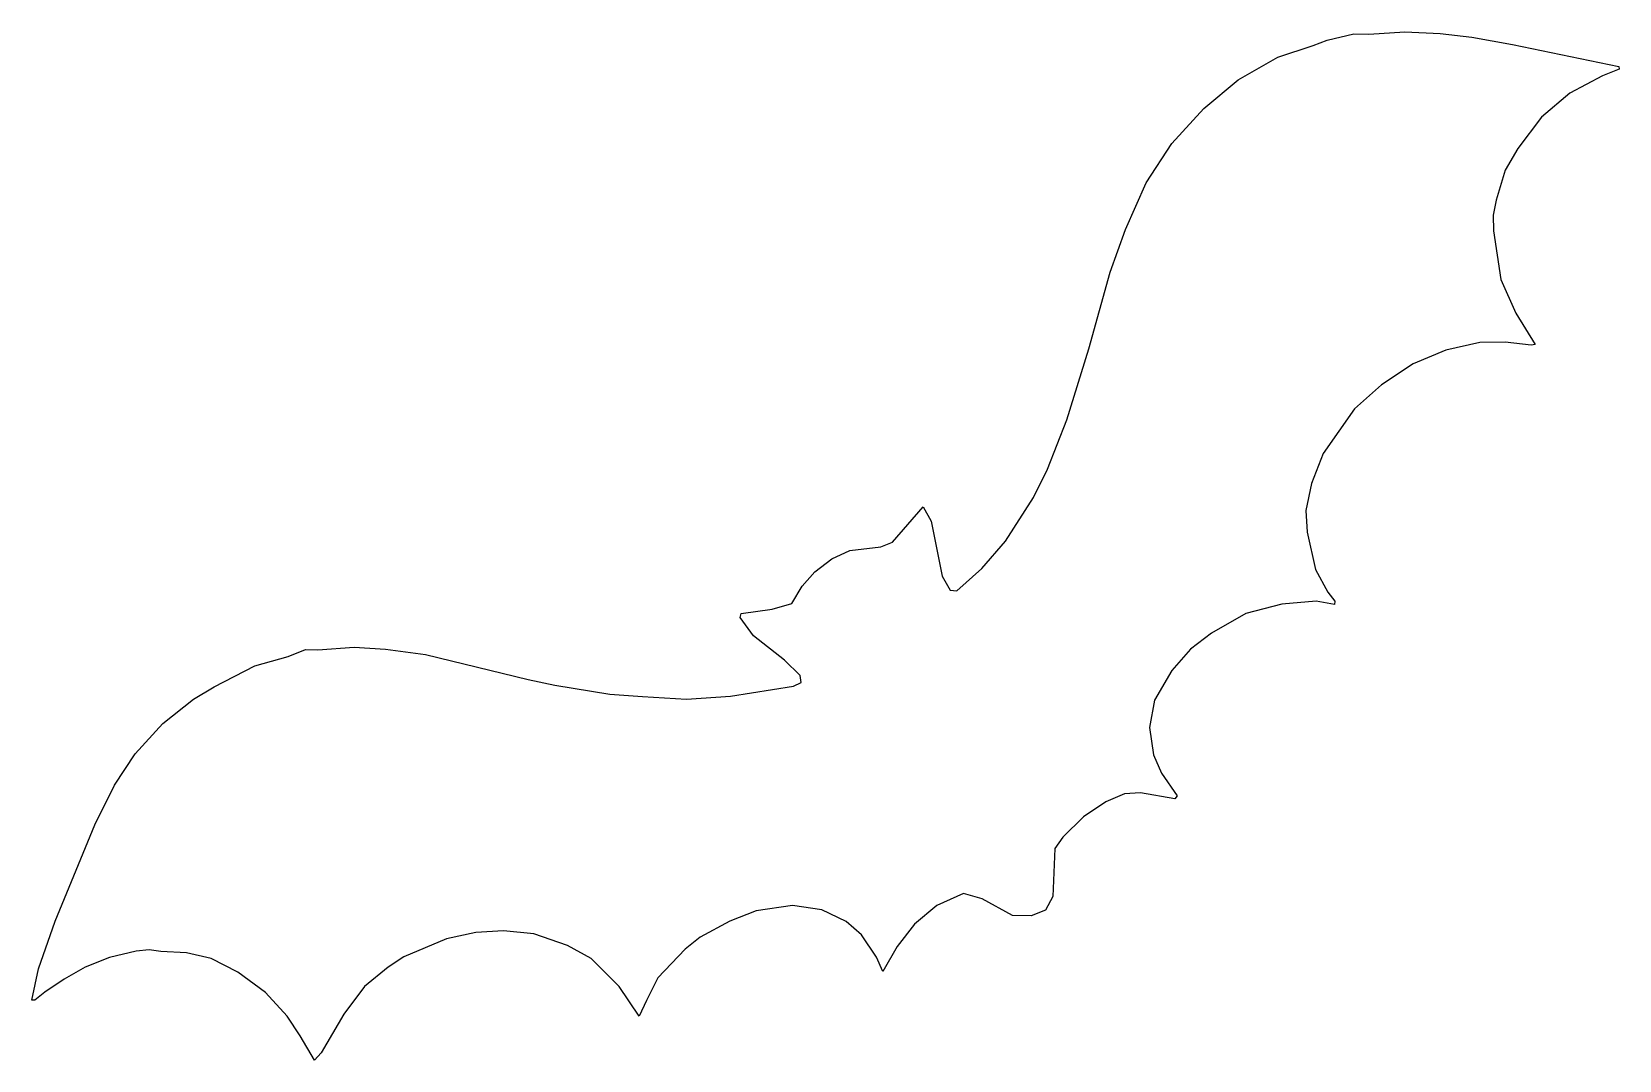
# Model space of a CAD drawing. Header units: metres. Extents: x 17 to 184, y 19 to 127.
import ezdxf

# ---------------------------------------------------------------- set-up
doc = ezdxf.new("R2010")
doc.units = ezdxf.units.M

msp = doc.modelspace()

# ---------------------------------------------------------------- linework, layer by layer
at = {"linetype": 'Continuous', "flags": 128}
msp.add_lwpolyline([(17.377651, 25.205746), (18.072453, 28.479565), (19.821049, 33.470615), (23.994251, 43.581543), (26.064655, 47.746468), (28.221653, 51.049156), (31.136753, 54.222878), (34.350651, 56.777645), (36.530949, 58.069225), (40.808048, 60.291145), (44.304646, 61.254654), (46.092655, 61.999447), (47.418949, 61.968525), (51.214848, 62.237797), (54.48885, 62.047337), (58.702747, 61.481056), (69.478043, 58.832066), (72.285843, 58.261208), (78.041245, 57.319485), (81.461441, 57.051414), (86.08905, 56.790237), (90.719849, 57.107254), (97.332245, 58.143845), (98.136551, 58.522488), (98.021255, 59.253345), (96.372055, 60.893436), (93.12355, 63.414745), (91.713547, 65.338669), (91.819351, 65.780701), (95.099442, 66.242203), (97.15535, 66.809631), (98.249146, 68.650894), (99.566055, 70.135567), (101.335342, 71.504562), (103.235046, 72.381561), (106.480347, 72.788208), (107.730347, 73.248466), (110.938446, 76.972153), (111.761841, 75.458595), (112.935852, 69.682663), (113.769241, 68.20787), (114.48085, 68.158112), (117.103455, 70.506271), (119.586655, 73.380508), (122.529541, 77.937782), (123.998047, 80.919937), (126.02475, 86.117447), (128.312149, 93.537834), (130.557053, 101.589317), (132.159851, 106.080978), (134.325348, 110.981003), (137.044449, 115.093468), (140.393341, 118.765869), (143.993652, 121.785568), (148.165344, 124.157166), (151.860947, 125.382568), (153.344055, 125.949364), (156.125137, 126.608063), (157.714035, 126.587463), (161.495743, 126.836662), (165.180161, 126.659966), (168.518845, 126.275063), (172.797958, 125.515068), (183.95546, 123.198769), (183.990555, 122.906265), (182.220657, 122.203667), (178.787338, 120.394264), (175.815933, 117.861069), (173.334335, 114.584763), (172.012344, 112.301903), (171.070236, 109.152313), (170.760056, 107.574669), (170.778763, 105.948509), (171.574051, 100.820618), (173.120743, 97.298157), (175.179855, 94.002373), (174.752243, 93.937393), (172.005539, 94.268219), (169.375839, 94.233643), (165.793655, 93.399033), (162.369736, 91.983879), (159.049759, 89.770134), (156.214951, 87.266083), (152.914841, 82.557579), (151.687653, 79.4161), (151.111252, 76.602829), (151.241943, 74.306839), (152.110641, 70.388557), (153.416748, 68.002502), (154.14505, 67.063705), (154.098053, 66.705811), (152.185654, 67.054291), (148.569244, 66.754906), (144.799545, 65.78183), (141.185242, 63.697895), (139.005142, 62.014797), (137.028854, 59.788235), (135.199341, 56.666847), (134.692841, 53.804756), (135.100952, 50.924034), (135.964249, 49.004585), (137.585144, 46.633717), (137.351547, 46.306915), (133.739548, 46.968414), (132.051041, 46.832417), (130.101151, 45.990467), (127.753143, 44.424686), (125.609146, 42.315365), (124.762543, 41.103275), (124.529648, 36.054996), (123.788055, 34.644974), (122.275146, 34.030346), (120.31105, 34.062435), (117.126541, 35.814877), (115.179047, 36.390945), (112.376053, 35.128696), (110.030548, 33.160217), (108.220749, 30.817396), (106.697144, 28.196115), (106.047852, 29.712776), (104.465454, 32.037006), (102.837051, 33.435173), (100.307755, 34.683754), (97.204254, 35.125946), (93.403641, 34.558315), (90.627655, 33.491985), (87.515549, 31.791565), (85.939651, 30.555117), (83.09584, 27.532017), (81.889053, 25.168575), (81.143646, 23.494165), (79.037155, 26.624046), (76.079742, 29.562025), (73.620651, 30.918636), (70.067245, 32.143234), (66.876251, 32.453075), (63.972157, 32.308327), (60.895054, 31.622856), (56.438251, 29.727186), (54.786259, 28.662575), (52.295658, 26.609257), (50.115055, 23.723885), (47.770145, 19.674976), (47.068058, 18.882973), (45.56255, 21.455585), (44.187153, 23.502625), (41.910755, 25.980995), (38.99715, 28.121197), (36.208759, 29.580215), (33.614857, 30.170345), (30.914448, 30.313606), (29.699253, 30.481266), (28.319752, 30.336626), (25.537556, 29.676136), (22.973354, 28.662226), (20.767948, 27.397526), (18.740551, 26.022587), (17.686451, 25.193096), (17.377651, 25.205746)], dxfattribs=at)

doc.saveas('drawing.dxf')
